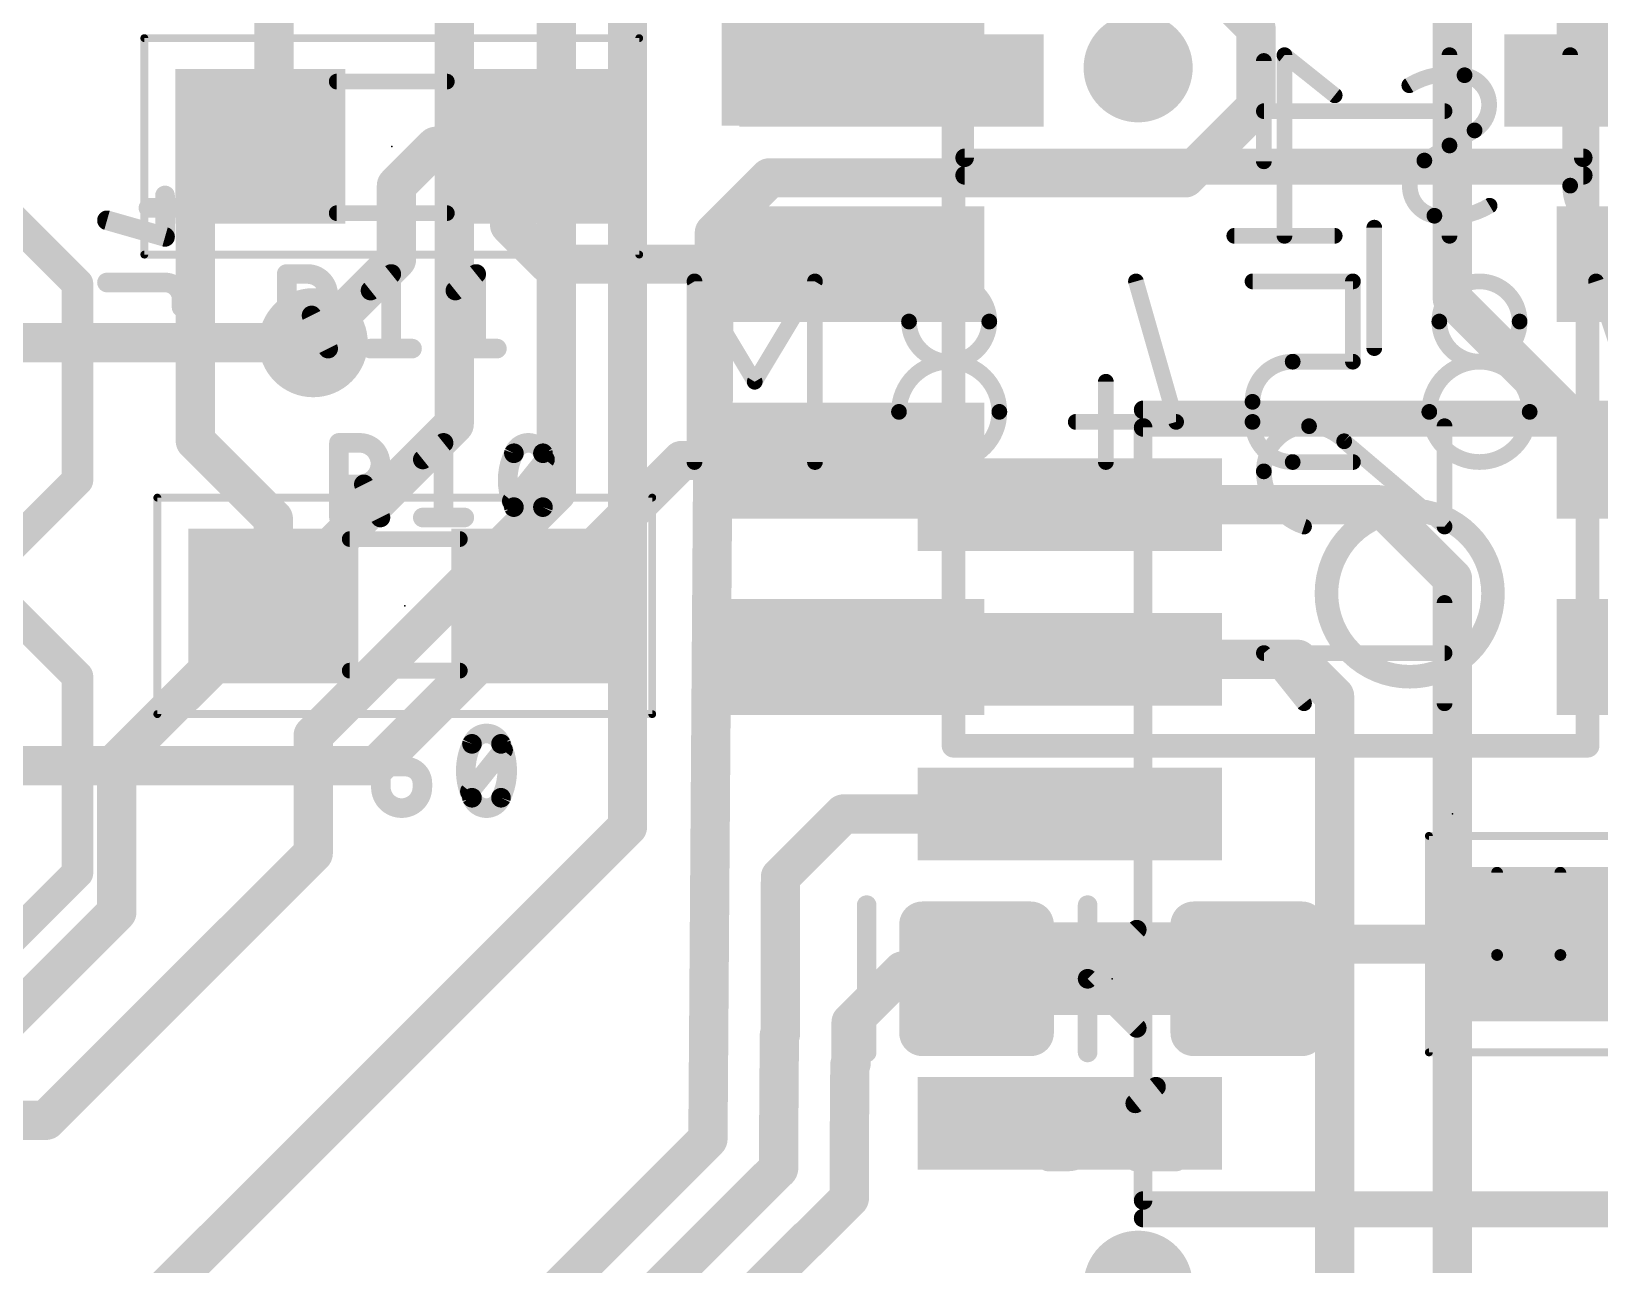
# Model space of a CAD drawing. Extents: x 0 to 1.42, y 0 to 1.2.
# Drawn here: x 0.2682 to 0.6675, y 0.2952 to 0.6093 of the extents above; entities that cross this region are included whole.
import ezdxf

# ---------------------------------------------------------------- set-up
doc = ezdxf.new("R2010")
doc.units = 0
for name, color, linetype in [('1', 12, 'CONTINUOUS'), ('16', 132, 'CONTINUOUS'), ('18', 110, 'CONTINUOUS'), ('21', 253, 'CONTINUOUS'), ('22', 253, 'CONTINUOUS'), ('23', 53, 'CONTINUOUS'), ('24', 53, 'CONTINUOUS'), ('25', 253, 'CONTINUOUS'), ('26', 253, 'CONTINUOUS'), ('27', 253, 'CONTINUOUS'), ('28', 253, 'CONTINUOUS'), ('39', 12, 'CONTINUOUS'), ('51', 253, 'CONTINUOUS'), ('52', 253, 'CONTINUOUS')]:
    doc.layers.add(name, color=color, linetype=linetype)

# ---------------------------------------------------------------- blocks, each defined once
blk = doc.blocks.new('RECT160000X160000R30')
at = {"const_width": 0.005906}
blk.add_lwpolyline([(0.016732, -0.01378), (0.016732, 0.01378, 0.414214), (0.01378, 0.016732), (-0.01378, 0.016732, 0.414214), (-0.016732, 0.01378), (-0.016732, -0.01378, 0.414214), (-0.01378, -0.016732), (0.01378, -0.016732, 0.414214)], format="xyb", close=True, dxfattribs=at)
blk.add_solid([(-0.01478, -0.01478), (0.01478, -0.01478), (-0.01478, 0.01478), (0.01478, 0.01478)])
blk = doc.blocks.new('RECT')
blk.add_solid([(-0.5, -0.5), (0.5, -0.5), (-0.5, 0.5), (0.5, 0.5)])
blk = doc.blocks.new('ROUNDV')
at = {"const_width": 0.5}
blk.add_lwpolyline([(0, -0.25, 1), (0, 0.25, 1), (0, -0.25)], format="xyb", dxfattribs=at)

msp = doc.modelspace()

# ---------------------------------------------------------------- linework, layer by layer
at = {"layer": '1', "const_width": 0.01}
for points in [[(0.330001, 0.583465), (0.33, 0.646535)], [(0.326535, 0.58), (0.330001, 0.583465)], [(0.326535, 0.58), (0.31, 0.563465)], [(0.361189, 0.57), (0.371189, 0.58)], [(0.371189, 0.58), (0.39, 0.58)], [(0.39, 0.58), (0.393465, 0.58)], [(0.39, 0.56), (0.39, 0.58)], [(0.361189, 0.551189), (0.361189, 0.57)], [(0.31, 0.563465), (0.31, 0.505)], [(0.4, 0.55), (0.39, 0.56)], [(0.34, 0.53), (0.361189, 0.551189)], [(0.477402, 0.55), (0.4, 0.55)], [(0.31, 0.505), (0.329843, 0.485157)], [(0.43378, 0.5), (0.396772, 0.462992)], [(0.477402, 0.5), (0.43378, 0.5)], [(0.329843, 0.485157), (0.329843, 0.462992)], [(0.396737, 0.462992), (0.356052, 0.422307)], [(0.396772, 0.462992), (0.396737, 0.462992)], [(0.356052, 0.422307), (0.232307, 0.422307)], [(0.577913, 0.368031), (0.586732, 0.37685)], [(0.653543, 0.37685), (0.586732, 0.37685)]]:
    msp.add_lwpolyline(points, dxfattribs=at)
at = {"layer": '1', "const_width": 0.005}
for points in [[(0.331768, 0.581697, 1), (0.328233, 0.585233)], [(0.324768, 0.581768, 1), (0.328303, 0.578232)], [(0.328303, 0.578232, 1), (0.324768, 0.581768)], [(0.327501, 0.583465, 1), (0.332501, 0.583465)], [(0.371189, 0.5825, 1), (0.371189, 0.5775)], [(0.372957, 0.578232, 1), (0.369421, 0.581768)], [(0.39, 0.5825, 1), (0.39, 0.5775)], [(0.3925, 0.58, 1), (0.3875, 0.58)], [(0.39, 0.5775, 1), (0.39, 0.5825)], [(0.393465, 0.5775, 1), (0.393465, 0.5825)], [(0.363689, 0.57, 1), (0.358689, 0.57)], [(0.359421, 0.571768, 1), (0.362957, 0.568232)], [(0.3125, 0.563465, 1), (0.3075, 0.563465)], [(0.308232, 0.565232, 1), (0.311768, 0.561697)], [(0.391768, 0.561768, 1), (0.388232, 0.558232)], [(0.3875, 0.56, 1), (0.3925, 0.56)], [(0.362957, 0.549421, 1), (0.359421, 0.552957)], [(0.4, 0.5525, 1), (0.4, 0.5475)], [(0.477402, 0.5475, 1), (0.477402, 0.5525)], [(0.358689, 0.551189, 1), (0.363689, 0.551189)], [(0.398232, 0.548232, 1), (0.401768, 0.551768)], [(0.338232, 0.531768, 1), (0.341768, 0.528232)], [(0.311768, 0.506768, 1), (0.308232, 0.503232)], [(0.3075, 0.505, 1), (0.3125, 0.505)], [(0.43378, 0.5025, 1), (0.43378, 0.4975)], [(0.435547, 0.498232, 1), (0.432012, 0.501768)], [(0.477402, 0.4975, 1), (0.477402, 0.5025)], [(0.332343, 0.485157, 1), (0.327343, 0.485157)], [(0.328075, 0.48339, 1), (0.33161, 0.486925)], [(0.396737, 0.465492, 1), (0.396737, 0.460492)], [(0.395004, 0.46476, 1), (0.398539, 0.461224)], [(0.398505, 0.461224, 1), (0.39497, 0.46476)], [(0.396772, 0.460492, 1), (0.396772, 0.465492)], [(0.327343, 0.462992, 1), (0.332343, 0.462992)], [(0.356052, 0.419807, 1), (0.356052, 0.424807)], [(0.354285, 0.424075, 1), (0.35782, 0.420539)], [(0.586732, 0.37935, 1), (0.586732, 0.37435)], [(0.5885, 0.375083, 1), (0.584965, 0.378618)], [(0.653543, 0.37435, 1), (0.653543, 0.37935)], [(0.576146, 0.369799, 1), (0.579681, 0.366264)]]:
    msp.add_lwpolyline(points, format="xyb", dxfattribs=at)
at = {"layer": '16', "const_width": 0.01}
for points in [[(0.63, 0.74), (0.63, 0.541118)], [(0.37589, 0.509276), (0.37589, 0.71589)], [(0.40189, 0.686312), (0.40189, 0.49189)], [(0.42, 0.406748), (0.42, 0.657)], [(0.58, 0.61), (0.553858, 0.636142)], [(0.58, 0.59), (0.58, 0.61)], [(0.561978, 0.571978), (0.58, 0.59)], [(0.442125, 0.557979), (0.456124, 0.571978)], [(0.456124, 0.571978), (0.561978, 0.571978)], [(0.442125, 0.557979), (0.440479, 0.327227)], [(0.63, 0.541118), (0.682378, 0.48874)], [(0.34, 0.53), (0.24, 0.53)], [(0.29, 0.423386), (0.37589, 0.509276)], [(0.40189, 0.49189), (0.34, 0.43)], [(0.532622, 0.48874), (0.61126, 0.48874)], [(0.61126, 0.48874), (0.63, 0.47)], [(0.63, 0.47), (0.63, 0.27)], [(0.532622, 0.44937), (0.59063, 0.44937)], [(0.59063, 0.44937), (0.6, 0.44)], [(0.6, 0.44), (0.6, 0.28)], [(0.34, 0.43), (0.34, 0.4)], [(0.29, 0.423386), (0.29, 0.385)], [(0.283252, 0.27), (0.42, 0.406748)], [(0.475, 0.41), (0.458956, 0.393956)], [(0.532622, 0.41), (0.475, 0.41)], [(0.34, 0.4), (0.272, 0.332)], [(0.458956, 0.393956), (0.458927, 0.389972)], [(0.458927, 0.389972), (0.458927, 0.353927)], [(0.29, 0.385), (0.255, 0.35)], [(0.532622, 0.37063), (0.531992, 0.37)], [(0.49, 0.37), (0.476927, 0.356927)], [(0.531992, 0.37), (0.49, 0.37)], [(0.476927, 0.356927), (0.476927, 0.346471)], [(0.458668, 0.353668), (0.458479, 0.327166)], [(0.458927, 0.353927), (0.458668, 0.353668)], [(0.476927, 0.346471), (0.476615, 0.346159)], [(0.476615, 0.346159), (0.476479, 0.327088)], [(0.272, 0.332), (0.21, 0.332)], [(0.440479, 0.327227), (0.365252, 0.252)], [(0.458479, 0.327166), (0.458479, 0.319771)], [(0.476479, 0.327088), (0.476479, 0.312166)], [(0.458426, 0.319643), (0.453164, 0.314456)], [(0.458479, 0.319771), (0.458426, 0.319718)], [(0.458426, 0.319718), (0.458426, 0.319643)], [(0.453164, 0.314456), (0.372708, 0.234)], [(0.476479, 0.312166), (0.465908, 0.301595)], [(0.465759, 0.301595), (0.392082, 0.227918)], [(0.465908, 0.301595), (0.465759, 0.301595)]]:
    msp.add_lwpolyline(points, dxfattribs=at)
at = {"layer": '16', "const_width": 0.005}
for points in [[(0.5825, 0.61, 1), (0.5775, 0.61)], [(0.578232, 0.608232, 1), (0.581768, 0.611768)], [(0.581768, 0.588232, 1), (0.578232, 0.591768)], [(0.5775, 0.59, 1), (0.5825, 0.59)], [(0.456124, 0.574478, 1), (0.456124, 0.569478)], [(0.457892, 0.570211, 1), (0.454356, 0.573746)], [(0.560211, 0.573746, 1), (0.563746, 0.570211)], [(0.561978, 0.569478, 1), (0.561978, 0.574478)], [(0.444625, 0.557961, 1), (0.439625, 0.557997)], [(0.440357, 0.559747, 1), (0.443892, 0.556211)], [(0.631768, 0.542886, 1), (0.628232, 0.53935)], [(0.6275, 0.541118, 1), (0.6325, 0.541118)], [(0.34, 0.5275, 1), (0.34, 0.5325)], [(0.37339, 0.509276, 1), (0.37839, 0.509276)], [(0.377658, 0.507508, 1), (0.374122, 0.511044)], [(0.403658, 0.490122, 1), (0.400122, 0.493658)], [(0.39939, 0.49189, 1), (0.40439, 0.49189)], [(0.532622, 0.49124, 1), (0.532622, 0.48624)], [(0.613028, 0.490508, 1), (0.609492, 0.486972)], [(0.61126, 0.48624, 1), (0.61126, 0.49124)], [(0.6325, 0.47, 1), (0.6275, 0.47)], [(0.628232, 0.468232, 1), (0.631768, 0.471768)], [(0.532622, 0.45187, 1), (0.532622, 0.44687)], [(0.592398, 0.451138, 1), (0.588862, 0.447602)], [(0.59063, 0.44687, 1), (0.59063, 0.45187)], [(0.6025, 0.44, 1), (0.5975, 0.44)], [(0.598232, 0.438232, 1), (0.601768, 0.441768)], [(0.3425, 0.43, 1), (0.3375, 0.43)], [(0.338232, 0.431768, 1), (0.341768, 0.428232)], [(0.2925, 0.423386, 1), (0.2875, 0.423386)], [(0.288232, 0.425154, 1), (0.291768, 0.421619)], [(0.421768, 0.40498, 1), (0.418232, 0.408516)], [(0.475, 0.4125, 1), (0.475, 0.4075)], [(0.476768, 0.408232, 1), (0.473232, 0.411768)], [(0.532622, 0.4075, 1), (0.532622, 0.4125)], [(0.4175, 0.406748, 1), (0.4225, 0.406748)], [(0.341768, 0.398232, 1), (0.338232, 0.401768)], [(0.3375, 0.4, 1), (0.3425, 0.4)], [(0.461456, 0.393938, 1), (0.456456, 0.393973)], [(0.457188, 0.395723, 1), (0.460723, 0.392188)], [(0.461427, 0.389972, 1), (0.456427, 0.389972)], [(0.456427, 0.38999, 1), (0.461427, 0.389954)], [(0.2875, 0.385, 1), (0.2925, 0.385)], [(0.291768, 0.383232, 1), (0.288232, 0.386768)], [(0.53439, 0.368862, 1), (0.530854, 0.372398)], [(0.49, 0.3725, 1), (0.49, 0.3675)], [(0.491768, 0.368232, 1), (0.488232, 0.371768)], [(0.530224, 0.371768, 1), (0.53376, 0.368232)], [(0.531992, 0.3675, 1), (0.531992, 0.3725)], [(0.479427, 0.356927, 1), (0.474427, 0.356927)], [(0.475159, 0.358695, 1), (0.478695, 0.355159)], [(0.461168, 0.35365, 1), (0.456168, 0.353686)], [(0.456901, 0.355436, 1), (0.460436, 0.351901)], [(0.456427, 0.353927, 1), (0.461427, 0.353927)], [(0.460695, 0.352159, 1), (0.457159, 0.355695)], [(0.478695, 0.344703, 1), (0.475159, 0.348239)], [(0.479115, 0.346142, 1), (0.474115, 0.346177)], [(0.474848, 0.347927, 1), (0.478383, 0.344392)], [(0.474427, 0.346471, 1), (0.479427, 0.346471)], [(0.270232, 0.333768, 1), (0.273768, 0.330232)], [(0.272, 0.3295, 1), (0.272, 0.3345)], [(0.442247, 0.32546, 1), (0.438712, 0.328995)], [(0.460979, 0.327166, 1), (0.455979, 0.327166)], [(0.478979, 0.327088, 1), (0.473979, 0.327088)], [(0.437979, 0.327245, 1), (0.442979, 0.32721)], [(0.455979, 0.327184, 1), (0.460979, 0.327149)], [(0.473979, 0.327106, 1), (0.478979, 0.327071)], [(0.460926, 0.319702, 1), (0.455926, 0.319735)], [(0.456658, 0.321486, 1), (0.460194, 0.31795)], [(0.460181, 0.317863, 1), (0.456671, 0.321424)], [(0.460247, 0.318004, 1), (0.456712, 0.321539)], [(0.454932, 0.312688, 1), (0.451396, 0.316224)], [(0.455926, 0.31966, 1), (0.460926, 0.319627)], [(0.455979, 0.319771, 1), (0.460979, 0.319771)], [(0.451409, 0.316236, 1), (0.454919, 0.312676)], [(0.478247, 0.310398, 1), (0.474712, 0.313934)], [(0.473979, 0.312166, 1), (0.478979, 0.312166)], [(0.465759, 0.304095, 1), (0.465759, 0.299095)], [(0.46414, 0.303363, 1), (0.467676, 0.299827)], [(0.467526, 0.299827, 1), (0.463991, 0.303363)], [(0.465908, 0.299095, 1), (0.465908, 0.304095)]]:
    msp.add_lwpolyline(points, format="xyb", dxfattribs=at)
at = {"layer": '21'}
for points, const_width in [([(0.28, 0.545), (0.255, 0.57)], 0.008), ([(0.28, 0.545), (0.28, 0.495)], 0.008), ([(0.28, 0.495), (0.255, 0.47)], 0.008), ([(0.255, 0.47), (0.28, 0.445)], 0.008), ([(0.28, 0.445), (0.28, 0.395)], 0.008), ([(0.28, 0.395), (0.255, 0.37)], 0.008), ([(0.480886, 0.349281), (0.480886, 0.386781)], 0.005)]:
    msp.add_lwpolyline(points, dxfattribs=dict(at, const_width=const_width))
for points, const_width in [([(0.282, 0.545, 1), (0.278, 0.545)], 0.004), ([(0.278586, 0.543586, 1), (0.281414, 0.546414)], 0.004), ([(0.278, 0.495, 1), (0.282, 0.495)], 0.004), ([(0.281414, 0.493586, 1), (0.278586, 0.496414)], 0.004), ([(0.619134, 0.44494, 1), (0.619134, 0.487343, 1), (0.619134, 0.44494)], 0.006), ([(0.282, 0.445, 1), (0.278, 0.445)], 0.004), ([(0.278586, 0.443586, 1), (0.281414, 0.446414)], 0.004), ([(0.278, 0.395, 1), (0.282, 0.395)], 0.004), ([(0.281414, 0.393586, 1), (0.278586, 0.396414)], 0.004), ([(0.482136, 0.386781, 1), (0.479636, 0.386781)], 0.0025), ([(0.479636, 0.349281, 1), (0.482136, 0.349281)], 0.0025)]:
    msp.add_lwpolyline(points, format="xyb", dxfattribs=dict(at, const_width=const_width))
at = {"layer": '22', "const_width": 0.004724}
for points in [[(0.663307, 0.572614), (0.505827, 0.572614)], [(0.70874, 0.512898), (0.55126, 0.512898)], [(0.70874, 0.307102), (0.55126, 0.307102)]]:
    msp.add_lwpolyline(points, dxfattribs=at)
at = {"layer": '22', "const_width": 0.002362}
for points in [[(0.505827, 0.573795, 1), (0.505827, 0.571433)], [(0.663307, 0.571433, 1), (0.663307, 0.573795)], [(0.55126, 0.514079, 1), (0.55126, 0.511717)], [(0.55126, 0.308283, 1), (0.55126, 0.305921)]]:
    msp.add_lwpolyline(points, format="xyb", dxfattribs=at)
at = {"layer": '23'}
for p in [(0.36, 0.58), (0.363307, 0.462992), (0.543386, 0.368031)]:
    msp.add_point(p, dxfattribs=at)
at = {"layer": '24'}
msp.add_point((0.63, 0.41), dxfattribs=at)
at = {"layer": '25'}
for points, const_width in [([(0.582, 0.576187), (0.582, 0.601743)], 0.004), ([(0.628, 0.588965), (0.582, 0.588965)], 0.004), ([(0.302278, 0.556945), (0.302278, 0.5675)], 0.005), ([(0.2875, 0.561167), (0.302278, 0.556945)], 0.005), ([(0.298056, 0.564333), (0.3065, 0.564333)], 0.005), ([(0.610111, 0.528632), (0.610111, 0.559298)], 0.004), ([(0.2875, 0.545338), (0.302278, 0.545338)], 0.005), ([(0.333248, 0.5285), (0.333248, 0.5475)], 0.005), ([(0.333248, 0.5475), (0.338525, 0.5475)], 0.005), ([(0.354597, 0.543278), (0.359875, 0.5475)], 0.005), ([(0.359875, 0.5475), (0.359875, 0.5285)], 0.005), ([(0.376197, 0.543278), (0.381474, 0.5475)], 0.005), ([(0.381474, 0.5475), (0.381474, 0.5285)], 0.005), ([(0.3065, 0.541116), (0.3065, 0.539005)], 0.005), ([(0.338525, 0.536944), (0.333248, 0.536944)], 0.005), ([(0.343803, 0.5285), (0.339581, 0.536944)], 0.005), ([(0.354597, 0.5285), (0.365152, 0.5285)], 0.005), ([(0.376197, 0.5285), (0.386752, 0.5285)], 0.005), ([(0.628, 0.483187), (0.628, 0.508743)], 0.004), ([(0.346555, 0.485492), (0.346555, 0.504492)], 0.005), ([(0.346555, 0.504492), (0.351833, 0.504492)], 0.005), ([(0.367904, 0.50027), (0.373182, 0.504492)], 0.005), ([(0.373182, 0.504492), (0.373182, 0.485492)], 0.005), ([(0.602445, 0.504909), (0.628, 0.483187)], 0.004), ([(0.390559, 0.489714), (0.399004, 0.50027)], 0.005), ([(0.351833, 0.493937), (0.346555, 0.493937)], 0.005), ([(0.35711, 0.485492), (0.352888, 0.493937)], 0.005), ([(0.367904, 0.485492), (0.37846, 0.485492)], 0.005), ([(0.628, 0.438187), (0.628, 0.463743)], 0.004), ([(0.592222, 0.438187), (0.582, 0.450965)], 0.004), ([(0.582, 0.450965), (0.628, 0.450965)], 0.004), ([(0.64137, 0.395035), (0.64137, 0.374091)], 0.003), ([(0.657481, 0.374091), (0.657481, 0.395035)], 0.003), ([(0.526948, 0.321531), (0.526948, 0.340531)], 0.005), ([(0.526948, 0.340531), (0.532226, 0.340531)], 0.005), ([(0.549268, 0.336309), (0.554546, 0.340531)], 0.005), ([(0.554546, 0.340531), (0.554546, 0.321531)], 0.005), ([(0.537504, 0.335254), (0.537504, 0.326809)], 0.005), ([(0.532226, 0.321531), (0.526948, 0.321531)], 0.005), ([(0.549268, 0.321531), (0.559823, 0.321531)], 0.005)]:
    msp.add_lwpolyline(points, dxfattribs=dict(at, const_width=const_width))
for points, const_width in [([(0.583, 0.601743, 1), (0.581, 0.601743)], 0.002), ([(0.582, 0.589965, 1), (0.582, 0.587965)], 0.002), ([(0.628, 0.587965, 1), (0.628, 0.589965)], 0.002), ([(0.581, 0.576187, 1), (0.583, 0.576187)], 0.002), ([(0.303528, 0.5675, 1), (0.301028, 0.5675)], 0.0025), ([(0.287843, 0.562369, 1), (0.287157, 0.559965)], 0.0025), ([(0.298056, 0.565583, 1), (0.298056, 0.563083)], 0.0025), ([(0.3065, 0.563083, 1), (0.3065, 0.565583)], 0.0025), ([(0.301934, 0.555743, 1), (0.302621, 0.558146)], 0.0025), ([(0.611111, 0.559298, 1), (0.609111, 0.559298)], 0.002), ([(0.301028, 0.556945, 1), (0.303528, 0.556945)], 0.0025), ([(0.2875, 0.546588, 1), (0.2875, 0.544088)], 0.0025), ([(0.3065, 0.541116, 0.414214), (0.302278, 0.545338)], 0.005), ([(0.302278, 0.546588, 1), (0.302278, 0.544088)], 0.0025), ([(0.302278, 0.544088, 1), (0.302278, 0.546588)], 0.0025), ([(0.334498, 0.5475, 1), (0.331998, 0.5475)], 0.0025), ([(0.333248, 0.54875, 1), (0.333248, 0.54625)], 0.0025), ([(0.338525, 0.536944, 1), (0.338525, 0.5475)], 0.005), ([(0.338525, 0.54875, 1), (0.338525, 0.54625)], 0.0025), ([(0.338525, 0.54625, 1), (0.338525, 0.54875)], 0.0025), ([(0.361125, 0.5475, 1), (0.358625, 0.5475)], 0.0025), ([(0.360655, 0.546524, 1), (0.359094, 0.548476)], 0.0025), ([(0.382724, 0.5475, 1), (0.380224, 0.5475)], 0.0025), ([(0.382255, 0.546524, 1), (0.380693, 0.548476)], 0.0025), ([(0.30775, 0.541116, 1), (0.30525, 0.541116)], 0.0025), ([(0.353816, 0.544254, 1), (0.355378, 0.542302)], 0.0025), ([(0.375416, 0.544254, 1), (0.376977, 0.542302)], 0.0025), ([(0.30525, 0.541116, 1), (0.30775, 0.541116)], 0.0025), ([(0.30525, 0.539005, 1), (0.30775, 0.539005)], 0.0025), ([(0.333248, 0.538194, 1), (0.333248, 0.535694)], 0.0025), ([(0.338525, 0.538194, 1), (0.338525, 0.535694)], 0.0025), ([(0.340699, 0.537503, 1), (0.338463, 0.536385)], 0.0025), ([(0.338525, 0.535694, 1), (0.338525, 0.538194)], 0.0025), ([(0.354597, 0.52975, 1), (0.354597, 0.52725)], 0.0025), ([(0.365152, 0.52725, 1), (0.365152, 0.52975)], 0.0025), ([(0.376197, 0.52975, 1), (0.376197, 0.52725)], 0.0025), ([(0.386752, 0.52725, 1), (0.386752, 0.52975)], 0.0025), ([(0.331998, 0.5285, 1), (0.334498, 0.5285)], 0.0025), ([(0.342685, 0.527941, 1), (0.344921, 0.529059)], 0.0025), ([(0.358625, 0.5285, 1), (0.361125, 0.5285)], 0.0025), ([(0.380224, 0.5285, 1), (0.382724, 0.5285)], 0.0025), ([(0.609111, 0.528632, 1), (0.611111, 0.528632)], 0.002), ([(0.5935, 0.508743, 0.414214), (0.582, 0.497243)], 0.004), ([(0.602445, 0.504909, 0.205256), (0.5935, 0.508743)], 0.004), ([(0.5935, 0.509743, 1), (0.5935, 0.507743)], 0.002), ([(0.5935, 0.507743, 1), (0.5935, 0.509743)], 0.002), ([(0.629, 0.508743, 1), (0.627, 0.508743)], 0.002), ([(0.347805, 0.504492, 1), (0.345305, 0.504492)], 0.0025), ([(0.346555, 0.505742, 1), (0.346555, 0.503242)], 0.0025), ([(0.351833, 0.493937, 1), (0.351833, 0.504492)], 0.005), ([(0.351833, 0.505742, 1), (0.351833, 0.503242)], 0.0025), ([(0.351833, 0.503242, 1), (0.351833, 0.505742)], 0.0025), ([(0.374432, 0.504492, 1), (0.371932, 0.504492)], 0.0025), ([(0.373963, 0.503516, 1), (0.372401, 0.505468)], 0.0025), ([(0.391087, 0.501853, 0.113888), (0.389504, 0.494992)], 0.005), ([(0.394781, 0.504492, 0.320468), (0.391087, 0.501853)], 0.005), ([(0.389905, 0.502259, 1), (0.39227, 0.501448)], 0.0025), ([(0.392211, 0.501305, 1), (0.389964, 0.502401)], 0.0025), ([(0.398476, 0.501853, 0.320462), (0.394781, 0.504492)], 0.005), ([(0.394781, 0.505742, 1), (0.394781, 0.503242)], 0.0025), ([(0.394782, 0.503242, 1), (0.394781, 0.505742)], 0.0025), ([(0.400059, 0.494992, 0.113887), (0.398476, 0.501853)], 0.005), ([(0.3996, 0.502401, 1), (0.397352, 0.501305)], 0.0025), ([(0.397294, 0.501448, 1), (0.399658, 0.502259)], 0.0025), ([(0.603092, 0.505671, 1), (0.601797, 0.504148)], 0.002), ([(0.60172, 0.50422, 1), (0.603169, 0.505599)], 0.002), ([(0.367123, 0.501246, 1), (0.368685, 0.499294)], 0.0025), ([(0.39998, 0.499489, 1), (0.398028, 0.501051)], 0.0025), ([(0.582, 0.497243, 0.325186), (0.592222, 0.483187)], 0.004), ([(0.583, 0.497243, 1), (0.581, 0.497243)], 0.002), ([(0.346555, 0.495187, 1), (0.346555, 0.492687)], 0.0025), ([(0.351833, 0.495187, 1), (0.351833, 0.492687)], 0.0025), ([(0.354006, 0.494496, 1), (0.35177, 0.493377)], 0.0025), ([(0.351833, 0.492687, 1), (0.351833, 0.495187)], 0.0025), ([(0.389504, 0.494992, 0.113884), (0.391087, 0.488131)], 0.005), ([(0.390754, 0.494992, 1), (0.388254, 0.494992)], 0.0025), ([(0.388254, 0.494992, 1), (0.390754, 0.494992)], 0.0025), ([(0.398476, 0.488131, 0.113883), (0.400059, 0.494992)], 0.005), ([(0.401309, 0.494992, 1), (0.398809, 0.494992)], 0.0025), ([(0.398809, 0.494992, 1), (0.401309, 0.494992)], 0.0025), ([(0.581, 0.497243, 1), (0.583, 0.497243)], 0.002), ([(0.389583, 0.490495, 1), (0.391535, 0.488933)], 0.0025), ([(0.355992, 0.484933, 1), (0.358229, 0.486051)], 0.0025), ([(0.367904, 0.486742, 1), (0.367904, 0.484242)], 0.0025), ([(0.37846, 0.484242, 1), (0.37846, 0.486742)], 0.0025), ([(0.391087, 0.488131, 0.320459), (0.394781, 0.485492)], 0.005), ([(0.39227, 0.488536, 1), (0.389905, 0.487725)], 0.0025), ([(0.389964, 0.487583, 1), (0.392211, 0.488679)], 0.0025), ([(0.394781, 0.485492, 0.320454), (0.398476, 0.488131)], 0.005), ([(0.394782, 0.486742, 1), (0.394781, 0.484242)], 0.0025), ([(0.394781, 0.484242, 1), (0.394781, 0.486742)], 0.0025), ([(0.397352, 0.488679, 1), (0.3996, 0.487583)], 0.0025), ([(0.399658, 0.487725, 1), (0.397294, 0.488536)], 0.0025), ([(0.345305, 0.485492, 1), (0.347805, 0.485492)], 0.0025), ([(0.371932, 0.485492, 1), (0.374432, 0.485492)], 0.0025), ([(0.591914, 0.482236, 1), (0.59253, 0.484139)], 0.002), ([(0.627, 0.483187, 1), (0.629, 0.483187)], 0.002), ([(0.627352, 0.482425, 1), (0.628648, 0.483949)], 0.002), ([(0.629, 0.463743, 1), (0.627, 0.463743)], 0.002), ([(0.582781, 0.45159, 1), (0.581219, 0.45034)], 0.002), ([(0.582, 0.451965, 1), (0.582, 0.449965)], 0.002), ([(0.628, 0.449965, 1), (0.628, 0.451965)], 0.002), ([(0.591441, 0.437563, 1), (0.593003, 0.438812)], 0.002), ([(0.627, 0.438187, 1), (0.629, 0.438187)], 0.002), ([(0.64212, 0.395035, 1), (0.64062, 0.395035)], 0.0015), ([(0.658231, 0.395035, 1), (0.656731, 0.395035)], 0.0015), ([(0.64137, 0.374091, 1), (0.657481, 0.374091)], 0.003), ([(0.64212, 0.374091, 1), (0.64062, 0.374091)], 0.0015), ([(0.658231, 0.374091, 1), (0.656731, 0.374091)], 0.0015), ([(0.64062, 0.374091, 1), (0.64212, 0.374091)], 0.0015), ([(0.656731, 0.374091, 1), (0.658231, 0.374091)], 0.0015), ([(0.528198, 0.340531, 1), (0.525698, 0.340531)], 0.0025), ([(0.526948, 0.341781, 1), (0.526948, 0.339281)], 0.0025), ([(0.537504, 0.335254, 0.414214), (0.532226, 0.340531)], 0.005), ([(0.532226, 0.341781, 1), (0.532226, 0.339281)], 0.0025), ([(0.532226, 0.339281, 1), (0.532226, 0.341781)], 0.0025), ([(0.555796, 0.340531, 1), (0.553296, 0.340531)], 0.0025), ([(0.555327, 0.339555, 1), (0.553765, 0.341508)], 0.0025), ([(0.538754, 0.335254, 1), (0.536254, 0.335254)], 0.0025), ([(0.536254, 0.335254, 1), (0.538754, 0.335254)], 0.0025), ([(0.548487, 0.337285, 1), (0.550049, 0.335333)], 0.0025), ([(0.532226, 0.321531, 0.41422), (0.537504, 0.326809)], 0.005), ([(0.538754, 0.326809, 1), (0.536254, 0.326809)], 0.0025), ([(0.536254, 0.326809, 1), (0.538754, 0.326809)], 0.0025), ([(0.526948, 0.322781, 1), (0.526948, 0.320281)], 0.0025), ([(0.532226, 0.322781, 1), (0.532226, 0.320281)], 0.0025), ([(0.532226, 0.320281, 1), (0.532226, 0.322781)], 0.0025), ([(0.549268, 0.322781, 1), (0.549268, 0.320281)], 0.0025), ([(0.559823, 0.320281, 1), (0.559823, 0.322781)], 0.0025), ([(0.525698, 0.321531, 1), (0.528198, 0.321531)], 0.0025), ([(0.553296, 0.321531, 1), (0.555796, 0.321531)], 0.0025)]:
    msp.add_lwpolyline(points, format="xyb", dxfattribs=dict(at, const_width=const_width))
at = {"layer": '26', "const_width": 0.004}
for points in [[(0.600028, 0.592998), (0.58725, 0.60322)], [(0.58725, 0.60322), (0.58725, 0.55722)], [(0.62925, 0.55722), (0.62925, 0.60322)], [(0.659972, 0.569998), (0.659972, 0.60322)], [(0.62925, 0.58022), (0.635639, 0.584054)], [(0.62925, 0.58022), (0.622861, 0.576387)], [(0.600028, 0.55722), (0.574472, 0.55722)]]:
    msp.add_lwpolyline(points, dxfattribs=at)
at = {"layer": '26'}
for points, const_width in [([(0.587875, 0.604001, 1), (0.586625, 0.60244)], 0.002), ([(0.58825, 0.60322, 1), (0.58625, 0.60322)], 0.002), ([(0.63025, 0.60322, 1), (0.62825, 0.60322)], 0.002), ([(0.660972, 0.60322, 1), (0.658972, 0.60322)], 0.002), ([(0.633083, 0.598109, 0.182258), (0.619028, 0.595554)], 0.004), ([(0.635639, 0.584054, 0.691672), (0.633083, 0.598109)], 0.004), ([(0.633263, 0.599093, 1), (0.632904, 0.597125)], 0.002), ([(0.632904, 0.597126, 1), (0.633263, 0.599093)], 0.002), ([(0.618513, 0.596411, 1), (0.619542, 0.594696)], 0.002), ([(0.599403, 0.592217, 1), (0.600653, 0.593779)], 0.002), ([(0.635124, 0.584911, 1), (0.636153, 0.583196)], 0.002), ([(0.636153, 0.583196, 1), (0.635124, 0.584911)], 0.002), ([(0.628736, 0.581078, 1), (0.629764, 0.579363)], 0.002), ([(0.629765, 0.579363, 1), (0.628735, 0.581078)], 0.002), ([(0.622861, 0.576387, 0.691669), (0.625417, 0.562331)], 0.004), ([(0.622347, 0.577245, 1), (0.623376, 0.57553)], 0.002), ([(0.623376, 0.57553, 1), (0.622347, 0.577245)], 0.002), ([(0.659972, 0.569998, 1), (0.685528, 0.569998)], 0.004), ([(0.660972, 0.569998, 1), (0.658972, 0.569998)], 0.002), ([(0.658972, 0.569998, 1), (0.660972, 0.569998)], 0.002), ([(0.625417, 0.562332, 0.182264), (0.639472, 0.564887)], 0.004), ([(0.625596, 0.563315, 1), (0.625237, 0.561348)], 0.002), ([(0.625237, 0.561348, 1), (0.625596, 0.563315)], 0.002), ([(0.639987, 0.56403, 1), (0.638958, 0.565745)], 0.002), ([(0.574472, 0.55822, 1), (0.574472, 0.55622)], 0.002), ([(0.600028, 0.55622, 1), (0.600028, 0.55822)], 0.002), ([(0.58625, 0.55722, 1), (0.58825, 0.55722)], 0.002), ([(0.62825, 0.55722, 1), (0.63025, 0.55722)], 0.002)]:
    msp.add_lwpolyline(points, format="xyb", dxfattribs=dict(at, const_width=const_width))
at = {"layer": '27'}
for points, const_width in [([(0.365674, 0.430492, 0.414209), (0.357229, 0.422048)], 0.005), ([(0.365674, 0.429242, 1), (0.365674, 0.431742)], 0.0025), ([(0.384107, 0.430492, 0.320468), (0.380413, 0.427853)], 0.005), ([(0.387801, 0.427853, 0.320462), (0.384107, 0.430492)], 0.005), ([(0.384107, 0.431742, 1), (0.384107, 0.429242)], 0.0025), ([(0.384107, 0.429242, 1), (0.384107, 0.431742)], 0.0025), ([(0.380413, 0.427853, 0.113888), (0.378829, 0.420992)], 0.005), ([(0.37923, 0.428259, 1), (0.381595, 0.427448)], 0.0025), ([(0.381536, 0.427305, 1), (0.379289, 0.428401)], 0.0025), ([(0.389385, 0.420992, 0.113887), (0.387801, 0.427853)], 0.005), ([(0.388925, 0.428401, 1), (0.386678, 0.427305)], 0.0025), ([(0.386619, 0.427448, 1), (0.388984, 0.428259)], 0.0025), ([(0.389305, 0.425489, 1), (0.387353, 0.427051)], 0.0025), ([(0.357229, 0.423298, 1), (0.357229, 0.420798)], 0.0025), ([(0.358479, 0.422048, 1), (0.355979, 0.422048)], 0.0025), ([(0.355979, 0.422048, 1), (0.358479, 0.422048)], 0.0025), ([(0.367785, 0.417825, 0.414214), (0.363563, 0.422048)], 0.005), ([(0.363563, 0.423298, 1), (0.363563, 0.420798)], 0.0025), ([(0.363563, 0.420798, 1), (0.363563, 0.423298)], 0.0025), ([(0.378829, 0.420992, 0.113884), (0.380413, 0.414131)], 0.005), ([(0.380079, 0.420992, 1), (0.377579, 0.420992)], 0.0025), ([(0.387801, 0.414131, 0.113883), (0.389385, 0.420992)], 0.005), ([(0.390635, 0.420992, 1), (0.388135, 0.420992)], 0.0025), ([(0.357229, 0.41677, 1), (0.367785, 0.41677)], 0.005), ([(0.358479, 0.41677, 1), (0.355979, 0.41677)], 0.0025), ([(0.369035, 0.417825, 1), (0.366535, 0.417825)], 0.0025), ([(0.369035, 0.41677, 1), (0.366535, 0.41677)], 0.0025), ([(0.377579, 0.420992, 1), (0.380079, 0.420992)], 0.0025), ([(0.388135, 0.420992, 1), (0.390635, 0.420992)], 0.0025), ([(0.355979, 0.41677, 1), (0.358479, 0.41677)], 0.0025), ([(0.366535, 0.417825, 1), (0.369035, 0.417825)], 0.0025), ([(0.366535, 0.41677, 1), (0.369035, 0.41677)], 0.0025), ([(0.378909, 0.416495, 1), (0.380861, 0.414933)], 0.0025), ([(0.381595, 0.414536, 1), (0.37923, 0.413725)], 0.0025), ([(0.380413, 0.414131, 0.320459), (0.384107, 0.411492)], 0.005), ([(0.379289, 0.413583, 1), (0.381536, 0.414679)], 0.0025), ([(0.384107, 0.411492, 0.320454), (0.387801, 0.414131)], 0.005), ([(0.386678, 0.414679, 1), (0.388925, 0.413583)], 0.0025), ([(0.388984, 0.413725, 1), (0.386619, 0.414536)], 0.0025), ([(0.384107, 0.412742, 1), (0.384107, 0.410242)], 0.0025), ([(0.384107, 0.410242, 1), (0.384107, 0.412742)], 0.0025)]:
    msp.add_lwpolyline(points, format="xyb", dxfattribs=dict(at, const_width=const_width))
at = {"layer": '27', "const_width": 0.005}
for points in [[(0.379885, 0.415714), (0.388329, 0.42627)], [(0.357229, 0.422048), (0.363563, 0.422048)], [(0.357229, 0.41677), (0.357229, 0.422048)], [(0.367785, 0.417825), (0.367785, 0.41677)]]:
    msp.add_lwpolyline(points, dxfattribs=at)
at = {"layer": '28'}
for points, const_width in [([(0.437914, 0.546129, 1), (0.436199, 0.5451)], 0.002), ([(0.438056, 0.545614, 1), (0.436056, 0.545614)], 0.002), ([(0.468723, 0.545614, 1), (0.466723, 0.545614)], 0.002), ([(0.46858, 0.5451, 1), (0.466865, 0.546129)], 0.002), ([(0.512112, 0.535392, 1), (0.491667, 0.535392)], 0.004), ([(0.550406, 0.545889, 1), (0.548483, 0.545339)], 0.002), ([(0.579111, 0.546614, 1), (0.579111, 0.544614)], 0.002), ([(0.605667, 0.545614, 1), (0.603667, 0.545614)], 0.002), ([(0.604667, 0.544614, 1), (0.604667, 0.546614)], 0.002), ([(0.647111, 0.535392, 1), (0.626667, 0.535392)], 0.004), ([(0.667504, 0.54593, 1), (0.665607, 0.545298)], 0.002), ([(0.491667, 0.535392, 1), (0.512111, 0.535392)], 0.004), ([(0.492667, 0.535392, 1), (0.490667, 0.535392)], 0.002), ([(0.490667, 0.535392, 1), (0.492667, 0.535392)], 0.002), ([(0.513111, 0.535392, 1), (0.511111, 0.535392)], 0.002), ([(0.511112, 0.535392, 1), (0.513112, 0.535392)], 0.002), ([(0.626667, 0.535392, 1), (0.647111, 0.535392)], 0.004), ([(0.627667, 0.535392, 1), (0.625667, 0.535392)], 0.002), ([(0.625667, 0.535392, 1), (0.627667, 0.535392)], 0.002), ([(0.648111, 0.535392, 1), (0.646111, 0.535392)], 0.002), ([(0.646111, 0.535392, 1), (0.648111, 0.535392)], 0.002), ([(0.514667, 0.512392, 1), (0.489111, 0.512392)], 0.004), ([(0.589334, 0.52517, 0.414214), (0.579111, 0.514947)], 0.004), ([(0.589334, 0.52617, 1), (0.589334, 0.52417)], 0.002), ([(0.589334, 0.52417, 1), (0.589334, 0.52617)], 0.002), ([(0.604667, 0.52417, 1), (0.604667, 0.52617)], 0.002), ([(0.649667, 0.512392, 1), (0.624111, 0.512392)], 0.004), ([(0.603667, 0.52517, 1), (0.605667, 0.52517)], 0.002), ([(0.451532, 0.520573, 1), (0.453247, 0.519544)], 0.002), ([(0.451532, 0.519544, 1), (0.453247, 0.520573)], 0.002), ([(0.542778, 0.520059, 1), (0.540778, 0.520059)], 0.002), ([(0.580111, 0.514947, 1), (0.578111, 0.514947)], 0.002), ([(0.578111, 0.514947, 1), (0.580111, 0.514947)], 0.002), ([(0.488111, 0.512392, 1), (0.490111, 0.512392)], 0.002), ([(0.489112, 0.512392, 1), (0.514667, 0.512392)], 0.004), ([(0.490112, 0.512392, 1), (0.488112, 0.512392)], 0.002), ([(0.515667, 0.512392, 1), (0.513667, 0.512392)], 0.002), ([(0.513667, 0.512392, 1), (0.515667, 0.512392)], 0.002), ([(0.534111, 0.510836, 1), (0.534111, 0.508836)], 0.002), ([(0.558705, 0.509562, 1), (0.560628, 0.510111)], 0.002), ([(0.559667, 0.508836, 1), (0.559667, 0.510836)], 0.002), ([(0.579111, 0.509836, 0.414214), (0.589334, 0.499614)], 0.004), ([(0.580111, 0.509836, 1), (0.578111, 0.509836)], 0.002), ([(0.624111, 0.512392, 1), (0.649667, 0.512392)], 0.004), ([(0.625111, 0.512392, 1), (0.623111, 0.512392)], 0.002), ([(0.623111, 0.512392, 1), (0.625111, 0.512392)], 0.002), ([(0.650667, 0.512392, 1), (0.648667, 0.512392)], 0.002), ([(0.648667, 0.512392, 1), (0.650667, 0.512392)], 0.002), ([(0.578111, 0.509836, 1), (0.580111, 0.509836)], 0.002), ([(0.436056, 0.499614, 1), (0.438056, 0.499614)], 0.002), ([(0.466723, 0.499614, 1), (0.468723, 0.499614)], 0.002), ([(0.540778, 0.499614, 1), (0.542778, 0.499614)], 0.002), ([(0.589334, 0.500614, 1), (0.589334, 0.498614)], 0.002), ([(0.589334, 0.498614, 1), (0.589334, 0.500614)], 0.002), ([(0.604667, 0.498614, 1), (0.604667, 0.500614)], 0.002)]:
    msp.add_lwpolyline(points, format="xyb", dxfattribs=dict(at, const_width=const_width))
at = {"layer": '28', "const_width": 0.004}
for points in [[(0.452389, 0.520059), (0.437056, 0.545614)], [(0.437056, 0.545614), (0.437056, 0.499614)], [(0.467723, 0.545614), (0.452389, 0.520059)], [(0.467723, 0.499614), (0.467723, 0.545614)], [(0.549445, 0.545614), (0.559667, 0.509836)], [(0.604667, 0.545614), (0.579111, 0.545614)], [(0.604667, 0.52517), (0.604667, 0.545614)], [(0.681889, 0.499614), (0.666556, 0.545614)], [(0.589334, 0.52517), (0.604667, 0.52517)], [(0.541778, 0.520059), (0.541778, 0.499614)], [(0.579111, 0.509836), (0.579111, 0.514947)], [(0.559667, 0.509836), (0.534111, 0.509836)], [(0.604667, 0.499614), (0.589334, 0.499614)]]:
    msp.add_lwpolyline(points, dxfattribs=at)
at = {"layer": '39', "const_width": 0.002}
for points in [[(0.297008, 0.552441), (0.297008, 0.607559)], [(0.297008, 0.607559), (0.422992, 0.607559)], [(0.422992, 0.607559), (0.422992, 0.552441)], [(0.422992, 0.552441), (0.297008, 0.552441)], [(0.300315, 0.490551), (0.426299, 0.490551)], [(0.300315, 0.435433), (0.300315, 0.490551)], [(0.426299, 0.490551), (0.426299, 0.435433)], [(0.426299, 0.435433), (0.300315, 0.435433)], [(0.624016, 0.404409), (0.75, 0.404409)], [(0.624016, 0.349291), (0.624016, 0.404409)], [(0.75, 0.349291), (0.624016, 0.349291)]]:
    msp.add_lwpolyline(points, dxfattribs=at)
at = {"layer": '39', "const_width": 0.001}
for points in [[(0.297508, 0.607559, 1), (0.296508, 0.607559)], [(0.297008, 0.608059, 1), (0.297008, 0.607059)], [(0.423492, 0.607559, 1), (0.422492, 0.607559)], [(0.422992, 0.607059, 1), (0.422992, 0.608059)], [(0.297008, 0.552941, 1), (0.297008, 0.551941)], [(0.296508, 0.552441, 1), (0.297508, 0.552441)], [(0.422492, 0.552441, 1), (0.423492, 0.552441)], [(0.422992, 0.551941, 1), (0.422992, 0.552941)], [(0.300315, 0.491051, 1), (0.300315, 0.490051)], [(0.300815, 0.490551, 1), (0.299815, 0.490551)], [(0.426799, 0.490551, 1), (0.425799, 0.490551)], [(0.426299, 0.490051, 1), (0.426299, 0.491051)], [(0.300315, 0.435933, 1), (0.300315, 0.434933)], [(0.299815, 0.435433, 1), (0.300815, 0.435433)], [(0.425799, 0.435433, 1), (0.426799, 0.435433)], [(0.426299, 0.434933, 1), (0.426299, 0.435933)], [(0.624016, 0.404909, 1), (0.624016, 0.403909)], [(0.624516, 0.404409, 1), (0.623516, 0.404409)], [(0.624016, 0.349791, 1), (0.624016, 0.348791)], [(0.623516, 0.349291, 1), (0.624516, 0.349291)]]:
    msp.add_lwpolyline(points, format="xyb", dxfattribs=at)
at = {"layer": '51'}
for points, const_width in [([(0.502992, 0.622638), (0.502992, 0.427362)], 0.006), ([(0.664409, 0.427362), (0.664409, 0.622638)], 0.006), ([(0.374016, 0.596496), (0.345984, 0.596496)], 0.004), ([(0.374016, 0.562992), (0.345984, 0.562992)], 0.004), ([(0.349291, 0.48), (0.377323, 0.48)], 0.004), ([(0.349291, 0.446496), (0.377323, 0.446496)], 0.004), ([(0.502992, 0.427362), (0.664409, 0.427362)], 0.006), ([(0.537136, 0.368031), (0.537136, 0.386781)], 0.005), ([(0.537136, 0.368031), (0.549636, 0.380531)], 0.005), ([(0.537136, 0.349281), (0.537136, 0.368031)], 0.005), ([(0.537136, 0.368031), (0.549636, 0.355531)], 0.005)]:
    msp.add_lwpolyline(points, dxfattribs=dict(at, const_width=const_width))
for points, const_width in [([(0.345984, 0.597496, 1), (0.345984, 0.595496)], 0.002), ([(0.374016, 0.595496, 1), (0.374016, 0.597496)], 0.002), ([(0.345984, 0.563992, 1), (0.345984, 0.561992)], 0.002), ([(0.374016, 0.561992, 1), (0.374016, 0.563992)], 0.002), ([(0.349291, 0.481, 1), (0.349291, 0.479)], 0.002), ([(0.377323, 0.479, 1), (0.377323, 0.481)], 0.002), ([(0.349291, 0.447496, 1), (0.349291, 0.445496)], 0.002), ([(0.377323, 0.445496, 1), (0.377323, 0.447496)], 0.002), ([(0.502992, 0.428862, 1), (0.502992, 0.425862)], 0.003), ([(0.501492, 0.427362, 1), (0.504492, 0.427362)], 0.003), ([(0.662909, 0.427362, 1), (0.665909, 0.427362)], 0.003), ([(0.664409, 0.425862, 1), (0.664409, 0.428862)], 0.003), ([(0.538386, 0.386781, 1), (0.535886, 0.386781)], 0.0025), ([(0.55052, 0.379648, 1), (0.548752, 0.381415)], 0.0025), ([(0.538386, 0.368031, 1), (0.535886, 0.368031)], 0.0025), ([(0.53802, 0.368915, 1), (0.536252, 0.367148)], 0.0025), ([(0.536252, 0.368915, 1), (0.53802, 0.367148)], 0.0025), ([(0.535886, 0.368031, 1), (0.538386, 0.368031)], 0.0025), ([(0.548752, 0.354648, 1), (0.55052, 0.356415)], 0.0025), ([(0.535886, 0.349281, 1), (0.538386, 0.349281)], 0.0025)]:
    msp.add_lwpolyline(points, format="xyb", dxfattribs=dict(at, const_width=const_width))
at = {"layer": '52', "const_width": 0.004724}
for points in [[(0.505827, 0.773937), (0.505827, 0.577087)], [(0.663307, 0.577087), (0.663307, 0.773937)], [(0.505827, 0.577087), (0.663307, 0.577087)], [(0.70874, 0.508425), (0.55126, 0.508425)], [(0.55126, 0.508425), (0.55126, 0.311575)], [(0.55126, 0.311575), (0.70874, 0.311575)]]:
    msp.add_lwpolyline(points, dxfattribs=at)
at = {"layer": '52', "const_width": 0.002362}
for points in [[(0.505827, 0.578268, 1), (0.505827, 0.575906)], [(0.663307, 0.575906, 1), (0.663307, 0.578268)], [(0.504646, 0.577087, 1), (0.507008, 0.577087)], [(0.662126, 0.577087, 1), (0.664488, 0.577087)], [(0.55126, 0.509606, 1), (0.55126, 0.507244)], [(0.552441, 0.508425, 1), (0.550079, 0.508425)], [(0.55126, 0.312756, 1), (0.55126, 0.310394)], [(0.550079, 0.311575, 1), (0.552441, 0.311575)]]:
    msp.add_lwpolyline(points, format="xyb", dxfattribs=at)

# ---------------------------------------------------------------- block references
at = {"layer": '1', "rotation": 180}
for p, xscale, yscale in [((0.477402, 0.6), 0.066929, 0.029528), ((0.69, 0.6), 0.066929, 0.029528), ((0.326535, 0.58), 0.043307, 0.03937), ((0.393465, 0.58), 0.043307, 0.03937), ((0.477402, 0.55), 0.066929, 0.029528), ((0.69, 0.55), 0.066929, 0.029528), ((0.477402, 0.5), 0.066929, 0.029528), ((0.69, 0.5), 0.066929, 0.029528), ((0.477402, 0.45), 0.066929, 0.029528), ((0.69, 0.45), 0.066929, 0.029528)]:
    msp.add_blockref('RECT', p, dxfattribs=dict(at, xscale=xscale, yscale=yscale))
at = {"layer": '1', "xscale": 0.043307, "yscale": 0.03937}
for p in [(0.329843, 0.462992), (0.396772, 0.462992), (0.653543, 0.37685)]:
    msp.add_blockref('RECT', p, dxfattribs=at)
at = {"layer": '1', "rotation": 90}
for p in [(0.508858, 0.368031), (0.577913, 0.368031)]:
    msp.add_blockref('RECT160000X160000R30', p, dxfattribs=at)
at = {"layer": '16', "xscale": 0.0775, "yscale": 0.023587, "rotation": 180}
for p in [(0.487189, 0.596772), (0.681945, 0.596772), (0.532622, 0.48874), (0.532622, 0.44937), (0.532622, 0.41), (0.532622, 0.37063), (0.532622, 0.33126)]:
    msp.add_blockref('RECT', p, dxfattribs=at)
at = {"layer": '18', "xscale": 0.02778, "yscale": 0.02778}
for p in [(0.55, 0.6), (0.55, 0.6), (0.34, 0.53), (0.34, 0.53), (0.55, 0.29), (0.55, 0.29)]:
    msp.add_blockref('ROUNDV', p, dxfattribs=at)
at = {"layer": '51', "xscale": 0.019689, "yscale": 0.037402, "rotation": 180}
for p in [(0.337156, 0.579799), (0.383156, 0.579799)]:
    msp.add_blockref('RECT', p, dxfattribs=at)
at = {"layer": '51', "xscale": 0.019689, "yscale": 0.037402}
for p in [(0.340152, 0.463193), (0.386152, 0.463193), (0.663852, 0.377051)]:
    msp.add_blockref('RECT', p, dxfattribs=at)

doc.saveas('drawing.dxf')
